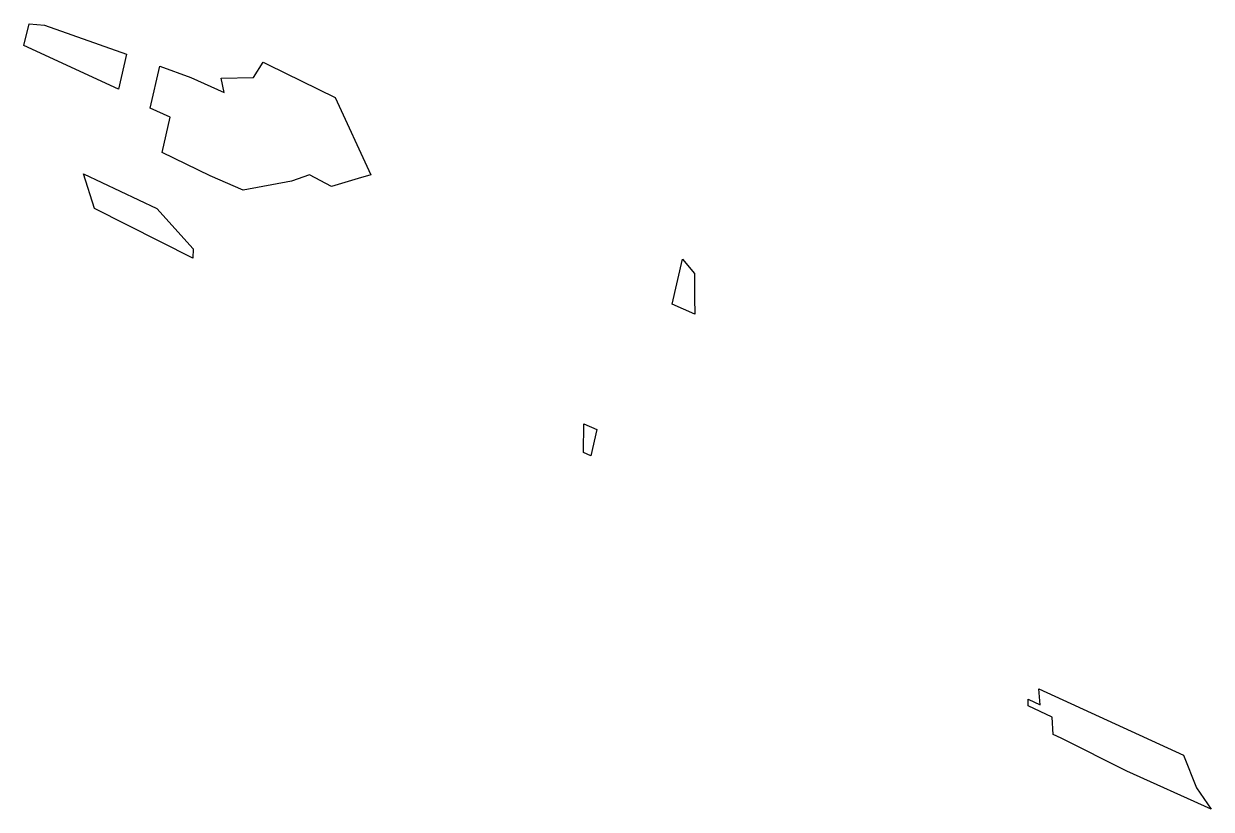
# Model space of a CAD drawing. Header units: metres. Extents: x 256893 to 257623, y 386105 to 386587.
import ezdxf

# ---------------------------------------------------------------- set-up
doc = ezdxf.new("R2010")
doc.units = ezdxf.units.M

msp = doc.modelspace()

# ---------------------------------------------------------------- linework, layer by layer
for points in [[(256906.050743, 386586.098182, -15.064238), (256956.548931, 386568.300108, -27.627699), (256951.645081, 386546.894311, 15.59618), (256893.393532, 386573.616361, 18.847273), (256896.771578, 386587.052705, -8.550747), (256906.050743, 386586.098182, -15.064238)], [(257043.304949, 386562.01066, -93.310026), (257084.595021, 386541.850148, -93.400651), (257106.545076, 386494.405986, -26.765478), (257098.807495, 386492.148742, -15.790535), (257082.401653, 386487.136515, 7.890192), (257068.925237, 386494.333317, 6.799988), (257057.896797, 386490.450158, 23.651699), (257028.209675, 386484.961374, 60.001038), (257007.811651, 386493.653078, 62.347969), (256978.438311, 386508.0705, 62.27547), (256983.385537, 386529.665638, 18.669262), (256971.006262, 386535.34445, 19.360165), (256976.908856, 386561.109864, -32.666916), (256996.069836, 386554.05349, -36.883671), (257016.46473, 386544.957597, -38.493947), (257014.73052, 386553.591139, -52.628329), (257034.590131, 386554.163906, -71.317924), (257040.400782, 386563.428886, -93.304055), (257043.304949, 386562.01066, -93.310026)], [(256997.266034, 386443.202018, 163.322229), (256936.831169, 386473.655314, 161.73899), (256930.187959, 386494.974372, 128.934709), (256975.071803, 386473.704951, 127.663631), (256997.45649, 386448.981154, 152.66), (256997.266034, 386443.202018, 163.322229)], [(257305.457772, 386418.806605, -66.28022), (257305.596928, 386408.739188, -48.124848), (257291.627354, 386414.946998, -46.981096), (257297.950697, 386442.549024, -102.716775), (257305.347637, 386433.681339, -93.189854), (257305.457772, 386418.806605, -66.28022)], [(257245.354579, 386337.900364, 134.033236), (257241.658444, 386321.766364, 166.611985), (257237.189031, 386323.816629, 166.861452), (257237.372992, 386341.513294, 134.566772), (257245.354579, 386337.900364, 134.033236)], [(257613.623761, 386117.959162, 206.084108), (257622.744777, 386104.898503, 221.691837), (257570.998924, 386128.341228, 225.115334), (257530.525257, 386148.443324, 224.586468), (257525.684935, 386150.835862, 224.544116), (257524.97622, 386161.410793, 205.973448), (257510.278327, 386168.419253, 206.310762), (257510.281352, 386172.409162, 199.063739), (257517.620761, 386168.915465, 198.884434), (257516.838918, 386178.871723, 181.50206), (257605.659317, 386138.126659, 176.544882), (257613.623761, 386117.959162, 206.084108)]]:
    msp.add_polyline3d(points)

doc.saveas('drawing.dxf')
